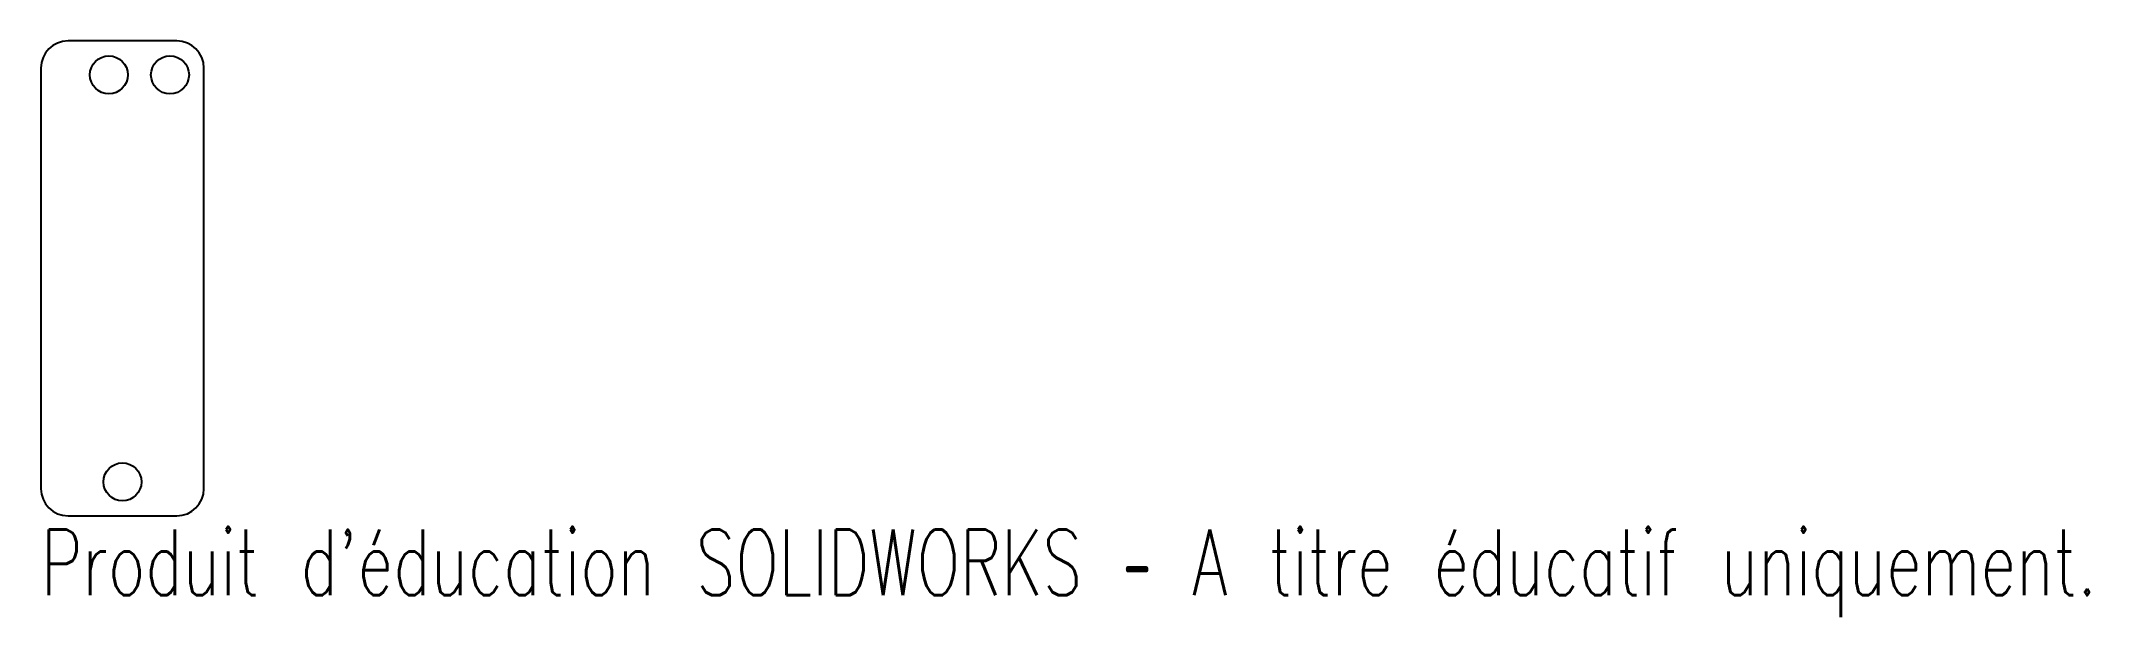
# Model space of a CAD drawing. Header units: millimetres. Extents: x -6 to 145, y -25 to 18.
import ezdxf

# ---------------------------------------------------------------- set-up
doc = ezdxf.new("R2010")
doc.units = ezdxf.units.MM
doc.styles.add('SLDTEXTSTYLE0', font='TXT', dxfattribs={"width": 0.7, "bigfont": 'bigfont'})

msp = doc.modelspace()

# ---------------------------------------------------------------- linework, layer by layer
at = {"color": 7, "linetype": 'Continuous', "lineweight": 25}
for p, q in [((4, 17.5), (-4, 17.5)), ((-6, 15.5), (-6, -15.5)), ((6, -15.5), (6, 15.5)), ((-4, -17.5), (4, -17.5))]:
    msp.add_line(p, q, dxfattribs=at)
for centre in [(-1, 15), (3.5, 15), (0, -15)]:
    msp.add_circle(centre, 1.4, dxfattribs=at)
for centre, start, end in [((-4, 15.5), 90, 180), ((4, 15.5), 0, 90), ((-4, -15.5), 180, 270), ((4, -15.5), 270, 0)]:
    msp.add_arc(centre, 2, start, end, dxfattribs=at)

# ---------------------------------------------------------------- texts
at = {"color": 7, "linetype": 'Continuous', "insert": (-6, -18.52), "char_height": 4.8336, "attachment_point": 1, "style": 'SLDTEXTSTYLE0'}
msp.add_mtext("Produit d'éducation SOLIDWORKS – A titre éducatif uniquement.", dxfattribs=at)

doc.saveas('drawing.dxf')
